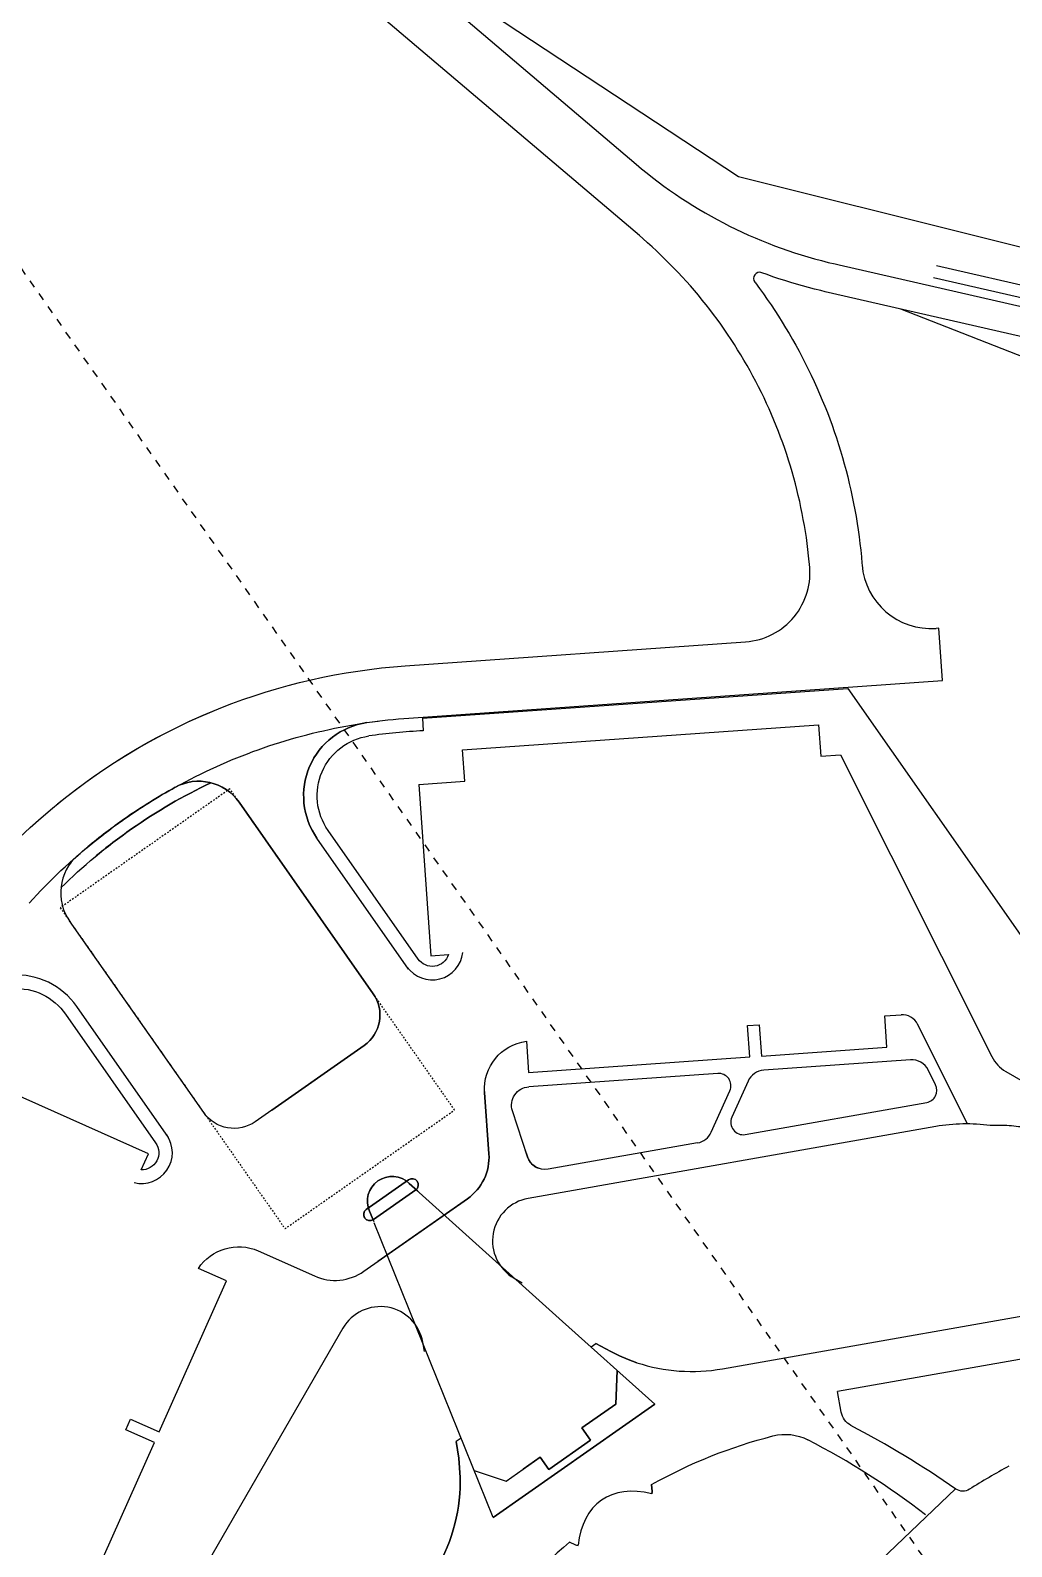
# Model space of a CAD drawing. Header units: millimetres. Extents: x 152904052 to 153933663, y 538271515 to 539240469.
# Drawn here: x 153547753 to 153549346, y 539111197 to 539113658 of the extents above; entities that cross this region are included whole.
import ezdxf

# ---------------------------------------------------------------- set-up
doc = ezdxf.new("R2010")
doc.units = ezdxf.units.MM
doc.linetypes.add('HIDDEN', pattern=[5.08, 2.54, -2.54])
doc.layers.add('BORD', color=7, linetype='Continuous')

msp = doc.modelspace()

# ---------------------------------------------------------------- linework, layer by layer
at = {"layer": 'BORD', "color": 8, "linetype": 'HIDDEN', "ltscale": 5}
msp.add_line((153528346.4, 539140965.7), (153579968.2, 539067242), dxfattribs=at)
at = {"layer": 'BORD', "color": 137}
for points in [[(153550157.5, 539113088.4), (153550149, 539113093.7), (153550140.6, 539113098.9), (153550132.1, 539113104.1), (153550123.5, 539113109.2), (153550115, 539113114.2), (153550106.4, 539113119.2), (153550097.7, 539113124.2), (153550089.1, 539113129.1), (153550080.4, 539113133.9), (153550071.6, 539113138.7), (153550062.9, 539113143.4), (153550054.1, 539113148.1), (153550045.3, 539113152.6), (153550036.4, 539113157.2), (153550027.5, 539113161.7), (153550018.6, 539113166.1), (153550009.7, 539113170.4), (153550000.7, 539113174.7), (153549991.7, 539113179), (153549990.1, 539113179.7), (153549678.5, 539113226.2), (153548902.6, 539113419.9), (153548119.4, 539113936.1, 0.084737)], [(153547797.2, 539112402.5, -0.155078), (153548361.6, 539112626.6), (153548913.9, 539112665.5, 0.429864), (153549017.6, 539112791.6), (153549017.3, 539112795.4), (153549016.3, 539112805.3), (153549015.2, 539112815.1), (153549013.9, 539112825), (153549012.6, 539112834.8), (153549011.1, 539112844.6), (153549009.5, 539112854.3), (153549007.7, 539112864.1), (153549005.9, 539112873.8), (153549003.9, 539112883.5), (153549001.8, 539112893.2), (153548999.6, 539112902.9), (153548997.3, 539112912.5), (153548994.8, 539112922.1), (153548992.2, 539112931.7), (153548989.5, 539112941.2), (153548986.7, 539112950.7), (153548983.8, 539112960.2), (153548980.7, 539112969.6), (153548977.6, 539112979), (153548974.3, 539112988.3), (153548970.9, 539112997.6), (153548967.4, 539113006.9), (153548963.7, 539113016.1), (153548960, 539113025.3), (153548956.1, 539113034.4), (153548952.2, 539113043.5), (153548948.1, 539113052.5), (153548943.9, 539113061.5), (153548939.6, 539113070.4), (153548935.1, 539113079.2), (153548930.6, 539113088), (153548926, 539113096.8), (153548921.2, 539113105.5), (153548916.3, 539113114.1), (153548911.4, 539113122.7), (153548906.3, 539113131.2), (153548901.1, 539113139.6), (153548895.8, 539113148), (153548890.4, 539113156.3), (153548884.9, 539113164.6), (153548879.3, 539113172.7), (153548873.6, 539113180.8), (153548867.8, 539113188.9), (153548861.9, 539113196.8), (153548855.9, 539113204.7), (153548849.8, 539113212.5), (153548843.6, 539113220.2), (153548837.4, 539113227.9), (153548831, 539113235.5), (153548824.5, 539113243), (153548817.9, 539113250.4), (153548811.3, 539113257.7), (153548804.5, 539113265), (153548797.7, 539113272.1), (153548790.7, 539113279.2), (153548783.7, 539113286.2), (153548776.6, 539113293.1), (153548769.4, 539113299.9), (153548762.1, 539113306.6), (153548754.7, 539113313.2), (153548747.3, 539113319.8), (153548741.6, 539113324.7), (153548216.7, 539113770.9)], [(153548431.2, 539113700), (153548736.5, 539113440.5, 0.120496), (153549059.3, 539113278.7), (153549066, 539113277.2), (153549933.6, 539113078.8)], [(153550040, 539113005.7), (153549043.4, 539113233.6), (153549035.9, 539113235.4), (153549026.1, 539113237.8), (153549016.3, 539113240.3), (153549006.6, 539113243), (153548996.9, 539113245.7), (153548987.2, 539113248.6), (153548977.6, 539113251.7), (153548968, 539113254.8), (153548958.4, 539113258), (153548948.9, 539113261.4), (153548940.4, 539113264.6, 0.750182), (153548929, 539113249.1), (153548929.9, 539113247.9), (153548936.4, 539113239.1), (153548942.9, 539113230.2), (153548949.2, 539113221.2), (153548955.4, 539113212.2), (153548961.4, 539113203), (153548967.4, 539113193.8), (153548973.3, 539113184.5), (153548979, 539113175.2), (153548984.6, 539113165.8), (153548990.1, 539113156.3), (153548995.5, 539113146.7), (153549000.8, 539113137.1), (153549005.9, 539113127.4), (153549010.9, 539113117.7), (153549015.8, 539113107.9), (153549020.6, 539113098), (153549025.3, 539113088), (153549029.8, 539113078.1), (153549034.2, 539113068), (153549038.5, 539113057.9), (153549042.6, 539113047.8), (153549046.7, 539113037.6), (153549050.5, 539113027.3), (153549054.3, 539113017), (153549057.9, 539113006.7), (153549061.5, 539112996.3), (153549064.8, 539112985.8), (153549068.1, 539112975.3), (153549071.2, 539112964.8), (153549074.2, 539112954.3), (153549077, 539112943.7), (153549079.8, 539112933.1), (153549082.3, 539112922.4), (153549084.8, 539112911.7), (153549087.1, 539112901), (153549089.3, 539112890.2), (153549091.3, 539112879.5), (153549093.3, 539112868.7), (153549095, 539112857.8), (153549096.7, 539112847), (153549098.2, 539112836.1), (153549099.6, 539112825.2), (153549100.8, 539112814.3), (153549101.9, 539112803.4), (153549102.9, 539112792.5), (153549103, 539112790.6, 0.411515), (153549223.1, 539112687.3)], [(153548299.2, 539112534.4, -0.01875), (153548367.6, 539112541.8), (153549233.4, 539112602.8), (153549227.4, 539112687.6), (153549223.1, 539112687.3)], [(153547516.4, 539112034.8, -0.194108), (153548056, 539112555.9, 0.053942)]]:
    msp.add_lwpolyline(points, format="xyb", dxfattribs=at)
at = {"layer": 'BORD', "color": 133}
for points in [[(153550241.3, 539112929.2, -0.409874), (153550234.9, 539112941.7), (153550257.4, 539113013.4), (153550221, 539113039.8), (153549989.6, 539113147.6), (153549664.5, 539113174.5), (153549398.5, 539113235.5), (153549223.8, 539113275.8)], [(153550203.4, 539112941.4, 0.413192), (153550215.9, 539112947.9), (153550234, 539113005.6), (153550210.8, 539113022.4), (153549984.4, 539113127.9), (153549661.9, 539113154.6), (153549394.1, 539113216), (153549219.1, 539113256.4)], [(153550009.4, 539111862.7, -0.111622), (153550267.8, 539112203.6, 0.049518), (153550451.1, 539112391.9, 0.124727), (153550495.8, 539112495.7, 0.357919), (153550297.2, 539112835.3, 0.03343), (153550028.2, 539112916.1), (153549808.5, 539112966.3, -0.03724), (153549656.5, 539113013.2), (153549165.9, 539113205.6)], [(153548299.2, 539112534.4, 0.558157), (153548218.3, 539112346.9, -0.558157), (153548299.2, 539112534.4), (153548299.2, 539112534.4)], [(153548383.5, 539112434.2), (153548403.1, 539112155.9), (153548431.9, 539112157.9, -0.614547), (153548382.4, 539112150.8), (153548236.3, 539112359.5, -0.558157), (153548302.4, 539112512.7)], [(153547829.3, 539112318.3, -0.026492), (153547905.8, 539112378.2, 0.020455), (153547846.1, 539112332.6)], [(153547802.7, 539112266.4, -0.041589), (153547917.3, 539112361.8, 0.020912), (153547857.6, 539112316.2)], [(153547829.7, 539112318.7, 0.383721), (153547816.7, 539112212.5)], [(153549179.8, 539110830.7, 0.074969), (153550643.8, 539112287.8), (153550648, 539112281.8)], [(153548145.1, 539111905.7), (153548295, 539112010.6), (153548118.1, 539111886.7, -0.414214), (153548034.5, 539111901.5), (153547816.7, 539112212.5)], [(153547631.1, 539112027, -0.007704), (153547643.8, 539112051.5, -0.558157), (153547810.3, 539112061.2), (153547956.4, 539111852.5, -0.614547), (153547932.9, 539111808.5), (153547944.6, 539111834.8), (153547689.8, 539111948.4), (153547659.2, 539111879.9), (153547612.7, 539111900.7), (153547376.9, 539111371.9), (153547423.5, 539111351.1), (153547410.4, 539111321.8), (153547786.8, 539110923.3, -0.146922), (153547801.8, 539110893.5), (153547861.5, 539110552.2)], [(153547977.2, 539111861.3), (153547828.3, 539112073.8, 0.558157), (153547624.4, 539112061.9)], [(153548490.3, 539111935.7, 0.004044), (153548490.4, 539111934.4, -0.397455), (153548558.2, 539112017.3), (153548561.8, 539111966.5)], [(153548555.9, 539111842.1), (153548559.8, 539111829.9), (153548535.6, 539111904.3, -0.48757), (153548562.1, 539111943.5)], [(153549311.1, 539111880.6, 0.077861), (153549222.7, 539111878.9), (153548561.2, 539111762.3, 0.700092), (153548538.3, 539111632.7), (153548551.6, 539111625.1)], [(153548737.6, 539111495.7, 0.123623), (153548876.3, 539111485.8), (153549533, 539111601.6, 0.1427), (153549576.1, 539111622.8, 0.091273), (153549603, 539111633.7, 0.462838), (153549616.8, 539111749.9, 0.088232), (153549592.1, 539111767.5, -0.000124), (153549522.1, 539111808, -0.000045), (153549475.4, 539111834.9, 0.007841), (153549451.1, 539111848.7, 0.039849), (153549423.3, 539111861.2, 0.039383), (153549394, 539111871.5, 0.016441), (153549379.4, 539111874.8, 0.031343), (153549349.3, 539111879.5, 0.027262), (153549318.6, 539111880.8, 0.007146), (153549311.1, 539111880.6)], [(153548836.2, 539111852.4), (153548593.6, 539111809.6, -0.373885), (153548559.8, 539111829.9, 0.225107), (153548577.5, 539111811.2)], [(153547902.8, 539110922.8), (153547778.6, 539111054.3, -0.30287), (153547773.4, 539111084.9), (153547784.2, 539111109.2), (153547830.8, 539111088.5), (153547954.6, 539111366.1), (153547908, 539111386.9), (153547915.8, 539111404.2), (153547962.4, 539111383.5), (153548071.5, 539111628.3), (153548025.8, 539111648.6, -0.367869), (153548122.8, 539111677.1), (153548214.2, 539111636.4, 0.263418), (153548294.6, 539111644.1), (153548462.6, 539111761.8), (153548317.2, 539111659.9)], [(153549772.7, 539111714.5), (153549795.6, 539111681.7, -0.414214), (153549790.7, 539111653.8), (153549658.4, 539111561.2, -0.109518), (153549626.4, 539111548), (153549063.4, 539111448.7)], [(153548390, 539111528.8, 0.700092), (153548260.4, 539111551.7), (153547924.5, 539110969.9, 0.07786), (153547892.7, 539110887.5, 0.07658)], [(153549341.5, 539111327.7, 0.018566), (153549277.4, 539111290.3, -0.30111), (153549255.3, 539111290.7, 0.029934), (153549084.9, 539111393.9, -0.231961), (153549069.3, 539111415.3), (153549063.4, 539111448.7)], [(153548761.5, 539111297.9, -0.064939), (153548958.4, 539111376.9, -0.184407), (153549015.1, 539111370.5)], [(153548639.5, 539111199.6), (153548642.4, 539111199.3), (153548638.6, 539111199.7), (153548628.2, 539111204.6, 0.064939), (153548486.7, 539111046.6, 0.184407), (153548473.3, 539110991.2, 0.044679), (153548522.2, 539110770)]]:
    msp.add_lwpolyline(points, format="xyb", dxfattribs=at)
at = {"layer": 'BORD', "color": 133, "flags": 128}
for points in [[(153548389.4, 539112541.4), (153549080.2, 539112590)], [(153549080.2, 539112590), (153549639.4, 539111791.4)], [(153548389.4, 539112541.4), (153548390.8, 539112521.1)], [(153548454.7, 539112490.3), (153549032.3, 539112531)], [(153549032.3, 539112531), (153549035.9, 539112480.1)], [(153548458.3, 539112439.4), (153548454.7, 539112490.3)], [(153549035.9, 539112480.1), (153549067.9, 539112482.4)], [(153549067.9, 539112482.4), (153549313.6, 539111992.4)], [(153548383.5, 539112434.2), (153548458.3, 539112439.4)], [(153547977.2, 539111861.3), (153547828.3, 539112073.8)], [(153549139.8, 539112058.4), (153549166.4, 539112060.3)], [(153549143.4, 539112007.5), (153549139.8, 539112058.4)], [(153548917.3, 539112042.7), (153548936.3, 539112044.1)], [(153548920.9, 539111991.8), (153548917.3, 539112042.7)], [(153548936.3, 539112044.1), (153548939.9, 539111993.2)], [(153549274.4, 539111883.2), (153549193.3, 539112044.9)], [(153548939.9, 539111993.2), (153549143.4, 539112007.5)], [(153548561.8, 539111966.5), (153548920.9, 539111991.8)], [(153549181.5, 539111987.2), (153548943.4, 539111970.4)], [(153548868.8, 539111965.1), (153548562.1, 539111943.5)], [(153549222.5, 539111946.6), (153549210.4, 539111970.7)], [(153548858.3, 539111869.7), (153548888.5, 539111937)], [(153548918.1, 539111952.7), (153548891.8, 539111893.9)], [(153548913.5, 539111866), (153549208.1, 539111918)], [(153548504.1, 539111244.4), (153548311.2, 539111722.7)], [(153548663.1, 539111521.2), (153548671.1, 539111526.8)]]:
    msp.add_lwpolyline(points, dxfattribs=at)
at = {"layer": 'BORD', "color": 137}
msp.add_lwpolyline([(153547751.2, 539112241.6), (153547757.4, 539112248.4), (153547763.7, 539112255.1), (153547770, 539112261.8), (153547776.4, 539112268.4), (153547782.9, 539112275), (153547789.5, 539112281.5), (153547796.1, 539112287.9), (153547802.7, 539112294.3), (153547809.5, 539112300.5), (153547823.2, 539112312.9), (153547830.1, 539112319), (153547837.1, 539112325), (153547844.1, 539112331), (153547851.2, 539112336.8), (153547858.4, 539112342.6), (153547865.6, 539112348.4), (153547872.9, 539112354), (153547880.2, 539112359.6), (153547887.6, 539112365.1), (153547895.1, 539112370.6), (153547902.6, 539112375.9), (153547910.2, 539112381.2), (153547917.8, 539112386.4), (153547925.4, 539112391.5), (153547933.1, 539112396.6), (153547940.9, 539112401.6), (153547948.7, 539112406.5), (153547956.6, 539112411.3), (153547964.5, 539112416), (153547972.4, 539112420.7), (153547980.4, 539112425.3), (153547988.5, 539112429.8), (153547996.6, 539112434.2), (153548012.9, 539112442.8), (153548021.1, 539112446.9), (153548029.4, 539112451), (153548037.7, 539112455), (153548046.1, 539112458.9), (153548054.4, 539112462.8), (153548062.9, 539112466.5), (153548071.3, 539112470.2), (153548079.8, 539112473.8), (153548088.3, 539112477.3), (153548096.9, 539112480.7), (153548105.5, 539112484), (153548114.2, 539112487.3), (153548122.8, 539112490.4), (153548131.5, 539112493.5), (153548140.2, 539112496.5), (153548149, 539112499.3), (153548157.8, 539112502.1), (153548166.6, 539112504.9), (153548175.4, 539112507.5), (153548184.3, 539112510), (153548193.2, 539112512.5), (153548202.1, 539112514.8), (153548211, 539112517.1), (153548220, 539112519.3), (153548229, 539112521.3), (153548238, 539112523.3), (153548247, 539112525.2), (153548256.1, 539112527.1), (153548265.1, 539112528.8), (153548274.2, 539112530.4), (153548283.3, 539112532), (153548292.4, 539112533.4), (153548299.3, 539112534.4), (153548317.6, 539112536.9), (153548317.6, 539112536.9)], dxfattribs=at)
at = {"layer": 'BORD', "color": 133, "flags": 128}
for points in [[(153548390.8, 539112521.1, 0.024817), (153548302.4, 539112512.7)], [(153548364.4, 539112138.2, 0.69286), (153548455, 539112161.5)], [(153549193.3, 539112044.9, 0.30287), (153549166.4, 539112060.3)], [(153549210.4, 539111970.7, 0.30287), (153549181.5, 539111987.2)], [(153549313.6, 539111992.4, 0.146922), (153549336.5, 539111968.1)], [(153548888.5, 539111937, 0.566783), (153548868.8, 539111965.1)], [(153548943.4, 539111970.4, 0.276501), (153548918.1, 539111952.7)], [(153549208.1, 539111918, 0.502019), (153549222.5, 539111946.6)], [(153548891.8, 539111893.9, 0.601724), (153548913.5, 539111866)], [(153547921.5, 539111787.9, 0.69286), (153547974.5, 539111865.2)], [(153548836.2, 539111852.4, 0.248655), (153548858.3, 539111869.7)], [(153549206.2, 539111248.9, 0.044679), (153549015.1, 539111370.5)]]:
    msp.add_lwpolyline(points, format="xyb", dxfattribs=at)
at = {"layer": 'BORD', "color": 133, "linetype": 'HIDDEN'}
msp.add_lwpolyline([(153547801.6, 539112234), (153548166.4, 539111713.1), (153548441.7, 539111905.8), (153548076.9, 539112426.8)], close=True, dxfattribs=at)
at = {"layer": 'BORD', "color": 133}
for points in [[(153547905.8, 539112378.2, -0.026492), (153547988.3, 539112429.6, 0.026492)], [(153547917.3, 539112361.8, -0.041589), (153548046.1, 539112436.9, 0.041589)], [(153547987.7, 539112429.3, -0.383721), (153548092, 539112405.2, 0.383721)], [(153548309.7, 539112094.2, -0.414214), (153548295, 539112010.6, 0.414214), (153548309.7, 539112094.2), (153548092, 539112405.2)], [(153548497.4, 539111834.7, -0.263418), (153548462.6, 539111761.8, 0.263418)], [(153548303.6, 539111741.6, -0.358004), (153548317.2, 539111790.6, 0.358004)], [(153548317.2, 539111790.6, -0.358004), (153548367.9, 539111786.7, 0.358004)], [(153548367.1, 539111792.5, -1), (153548378.6, 539111776.2, 1)], [(153548309.2, 539111727.6, -0.967006), (153548298.3, 539111744.4, 0.967006)], [(153548309.8, 539111728, -1), (153548298.3, 539111744.4, 1)], [(153548450.6, 539111312.4, -0.139354), (153548412.4, 539111161, 0.139354)]]:
    msp.add_lwpolyline(points, format="xyb", close=True, dxfattribs=at)
for points in [[(153548367.1, 539112134.3), (153548218.3, 539112346.9)], [(153549336.5, 539111968.1), (153549636.7, 539111795.3)], [(153548392.6, 539111513.8), (153548390, 539111528.8)], [(153548473.4, 539111320.7), (153548525.2, 539111303.7), (153548580.4, 539111342.3), (153548594.4, 539111322.3), (153548662.4, 539111369.9), (153548648.4, 539111390), (153548703.5, 539111428.6), (153548705.4, 539111483.2), (153548703.5, 539111428.6), (153548648.4, 539111390), (153548662.4, 539111369.9), (153548594.4, 539111322.3), (153548580.4, 539111342.3), (153548553, 539111323.1)], [(153548452.1, 539111373.4), (153548444, 539111367.8)], [(153549013.3, 539111060.5), (153549254.7, 539111291.1)]]:
    msp.add_lwpolyline(points, dxfattribs=at)
for points in [[(153548490.4, 539111934.4), (153548497.4, 539111834.7)], [(153548367.1, 539111792.5), (153548298.3, 539111744.4)], [(153548367.1, 539111792.5), (153548363.7, 539111790.2)], [(153548367.9, 539111786.7), (153548381.6, 539111774.4), (153548384.2, 539111772), (153548616.9, 539111562.8), (153548766.6, 539111428.2), (153548504.1, 539111244.4), (153548766.6, 539111428.2), (153548616.9, 539111562.8), (153548384.2, 539111772), (153548381.6, 539111774.4)], [(153548378.6, 539111776.2), (153548309.8, 539111728)], [(153548301.7, 539111746.8), (153548298.3, 539111744.4)], [(153548310.4, 539111724.6), (153548303.6, 539111741.6)], [(153548671.1, 539111526.8), (153548695.1, 539111513.6), (153548709.1, 539111506.8), (153548723.5, 539111500.7), (153548737.6, 539111495.7), (153548723.5, 539111500.7), (153548709.1, 539111506.8), (153548695.1, 539111513.6)], [(153548448.3, 539111340.8), (153548444, 539111367.8), (153548448.3, 539111340.8), (153548449.9, 539111325.2), (153548450.7, 539111309.6), (153548450.6, 539111294.7), (153548450.7, 539111309.6), (153548449.9, 539111325.2)], [(153548761.5, 539111297.9), (153548762.6, 539111286.5)], [(153548761.6, 539111282.8), (153548762.6, 539111286.5)]]:
    msp.add_lwpolyline(points, close=True, dxfattribs=at)
msp.add_ellipse((153548795.9, 539111107), major_axis=(-115.9, 165.5), ratio=0.613861, start_param=5.65651, end_param=6.909856, dxfattribs=at)

doc.saveas('drawing.dxf')
